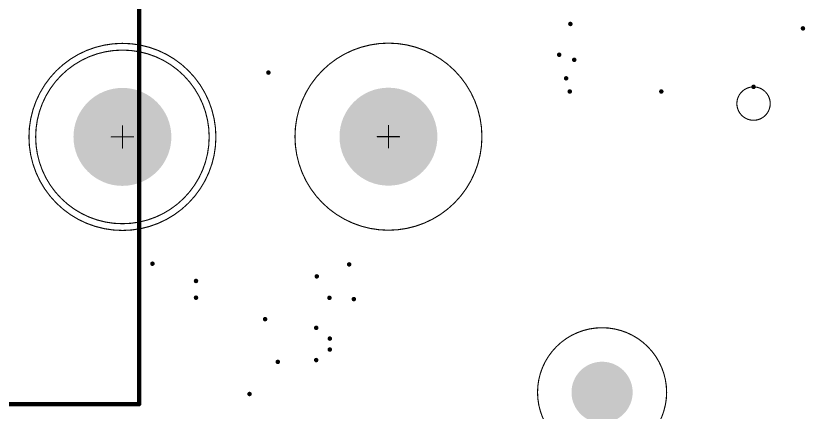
# Model space of a CAD drawing. Header units: inches. Extents: x -0.46 to 4.93, y -0.49 to 6.86.
# Drawn here: x 1.333 to 2.73, y 3.365 to 4.066 of the extents above; entities that cross this region are included whole.
import ezdxf

# ---------------------------------------------------------------- set-up
doc = ezdxf.new("R2010")
doc.units = ezdxf.units.IN
doc.header["$MEASUREMENT"] = 0
for name, color, linetype in [('Pad Holes', 156, 'Continuous'), ('Top Courtyard', 56, 'Continuous'), ('Via Holes', 16, 'Continuous')]:
    doc.layers.add(name, color=color, linetype=linetype)

# ---------------------------------------------------------------- blocks, each defined once
blk = doc.blocks.new('TP_1___9')
at = {"layer": 'Top Courtyard'}
for points in [[(0.0295, 0, 0.00197, 0.00197, 1), (-0.0295, 0, 0.00197, 0.00197, 1)], [(-0.03, 0, 0.000984, 0.000984, 1), (-0.029, 0, 0.000984, 0.000984, 1)], [(0.029, 0, 0.000984, 0.000984, 1), (0.03, 0, 0.000984, 0.000984, 1)]]:
    blk.add_lwpolyline(points, format="xyseb", close=True, dxfattribs=at)
blk = doc.blocks.new('MOUNTING_HOLE_M2_5_210')
at = {"layer": 'Pad Holes'}
h = blk.add_hatch(color=7, dxfattribs=at)
edge = h.paths.add_edge_path()
edge.add_arc((0, 0), 0.0541, 0, 360)
at = {"layer": 'Top Courtyard'}
for points in [[(0.1142, 0, 0.00197, 0.00197, 1), (-0.1142, 0, 0.00197, 0.00197, 1)], [(-0.1147, 0, 0.000984, 0.000984, 1), (-0.1137, 0, 0.000984, 0.000984, 1)], [(0.1137, 0, 0.000984, 0.000984, 1), (0.1147, 0, 0.000984, 0.000984, 1)]]:
    blk.add_lwpolyline(points, format="xyseb", close=True, dxfattribs=at)
blk = doc.blocks.new('9774025360_546')
at = {"layer": 'Pad Holes'}
h = blk.add_hatch(color=7, dxfattribs=at)
edge = h.paths.add_edge_path()
edge.add_arc((0, 0), 0.0866, 0, 360)
at = {"layer": 'Top Courtyard'}
for points in [[(0.1654, 0, 0.00197, 0.00197, 1), (-0.1654, 0, 0.00197, 0.00197, 1)], [(-0.0005, 0.0197, 0.000984, 0.000984, 1), (0.0005, 0.0197, 0.000984, 0.000984, 1)], [(-0.1658, 0, 0.000984, 0.000984, 1), (-0.1649, 0, 0.000984, 0.000984, 1)], [(-0.0202, 0, 0.000984, 0.000984, 1), (-0.0192, 0, 0.000984, 0.000984, 1)], [(0.0192, 0, 0.000984, 0.000984, 1), (0.0202, 0, 0.000984, 0.000984, 1)], [(0.1649, 0, 0.000984, 0.000984, 1), (0.1658, 0, 0.000984, 0.000984, 1)], [(-0.0005, -0.0197, 0.000984, 0.000984, 1), (0.0005, -0.0197, 0.000984, 0.000984, 1)]]:
    blk.add_lwpolyline(points, format="xyseb", close=True, dxfattribs=at)
for points in [[(0, 0.0197, 0.00197, 0.00197, 0), (0, -0.0197, 0.00197, 0.00197, 0)], [(-0.0197, 0, 0.00197, 0.00197, 0), (0.0197, 0, 0.00197, 0.00197, 0)]]:
    blk.add_lwpolyline(points, format="xyseb", dxfattribs=at)
blk = doc.blocks.new('9774025360_765')
at = {"layer": 'Pad Holes'}
h = blk.add_hatch(color=7, dxfattribs=at)
edge = h.paths.add_edge_path()
edge.add_arc((0, 0), 0.0866, 0, 360)
at = {"layer": 'Top Courtyard'}
for points in [[(0.1654, 0, 0.00197, 0.00197, 1), (-0.1654, 0, 0.00197, 0.00197, 1)], [(-0.0005, 0.0197, 0.000984, 0.000984, 1), (0.0005, 0.0197, 0.000984, 0.000984, 1)], [(-0.1658, 0, 0.000984, 0.000984, 1), (-0.1649, 0, 0.000984, 0.000984, 1)], [(-0.0202, 0, 0.000984, 0.000984, 1), (-0.0192, 0, 0.000984, 0.000984, 1)], [(0.0192, 0, 0.000984, 0.000984, 1), (0.0202, 0, 0.000984, 0.000984, 1)], [(0.1649, 0, 0.000984, 0.000984, 1), (0.1658, 0, 0.000984, 0.000984, 1)], [(-0.0005, -0.0197, 0.000984, 0.000984, 1), (0.0005, -0.0197, 0.000984, 0.000984, 1)]]:
    blk.add_lwpolyline(points, format="xyseb", close=True, dxfattribs=at)
for points in [[(0, 0.0197, 0.00197, 0.00197, 0), (0, -0.0197, 0.00197, 0.00197, 0)], [(-0.0197, 0, 0.00197, 0.00197, 0), (0.0197, 0, 0.00197, 0.00197, 0)]]:
    blk.add_lwpolyline(points, format="xyseb", dxfattribs=at)
blk = doc.blocks.new('MDT420E0_001_22_30_778')
at = {"layer": 'Top Courtyard'}
for points in [[(-0.4724, 0.2756, 0.00787, 0.00787, 0), (-0.4724, -1.1417, 0.00787, 0.00787, 0)], [(0, -1.0925, 0.00197, 0.00197, 0), (0, -1.1319, 0.00197, 0.00197, 0)], [(-0.0197, -1.1122, 0.00197, 0.00197, 0), (0.0197, -1.1122, 0.00197, 0.00197, 0)], [(-0.4724, -1.1417, 0.00787, 0.00787, 0), (0.4724, -1.1417, 0.00787, 0.00787, 0)]]:
    blk.add_lwpolyline(points, format="xyseb", dxfattribs=at)
for points in [[(0.1535, -1.1122, 0.00197, 0.00197, 1), (-0.1535, -1.1122, 0.00197, 0.00197, 1)], [(-0.0005, -1.0925, 0.000984, 0.000984, 1), (0.0005, -1.0925, 0.000984, 0.000984, 1)], [(-0.154, -1.1122, 0.000984, 0.000984, 1), (-0.1531, -1.1122, 0.000984, 0.000984, 1)], [(-0.0202, -1.1122, 0.000984, 0.000984, 1), (-0.0192, -1.1122, 0.000984, 0.000984, 1)], [(0.0192, -1.1122, 0.000984, 0.000984, 1), (0.0202, -1.1122, 0.000984, 0.000984, 1)], [(0.1531, -1.1122, 0.000984, 0.000984, 1), (0.154, -1.1122, 0.000984, 0.000984, 1)], [(-0.0005, -1.1319, 0.000984, 0.000984, 1), (0.0005, -1.1319, 0.000984, 0.000984, 1)], [(-0.4744, -1.1417, 0.00394, 0.00394, 1), (-0.4705, -1.1417, 0.00394, 0.00394, 1)], [(-0.4744, -1.1417, 0.00394, 0.00394, 1), (-0.4705, -1.1417, 0.00394, 0.00394, 1)]]:
    blk.add_lwpolyline(points, format="xyseb", close=True, dxfattribs=at)

msp = doc.modelspace()

# ---------------------------------------------------------------- hatches: boundary and pattern name
at = {"layer": 'Via Holes'}
h = msp.add_hatch(color=7, dxfattribs=at)
edge = h.paths.add_edge_path()
edge.add_arc((2.3147, 4.0513), 0.004, 0, 360)
h = msp.add_hatch(color=7, dxfattribs=at)
edge = h.paths.add_edge_path()
edge.add_arc((2.7262, 4.0435), 0.004, 0, 360)
h = msp.add_hatch(color=7, dxfattribs=at)
edge = h.paths.add_edge_path()
edge.add_arc((2.2949, 3.9969), 0.004, 0, 360)
h = msp.add_hatch(color=7, dxfattribs=at)
edge = h.paths.add_edge_path()
edge.add_arc((2.3216, 3.9879), 0.004, 0, 360)
h = msp.add_hatch(color=7, dxfattribs=at)
edge = h.paths.add_edge_path()
edge.add_arc((1.7804, 3.9653), 0.004, 0, 360)
h = msp.add_hatch(color=7, dxfattribs=at)
edge = h.paths.add_edge_path()
edge.add_arc((2.3072, 3.9552), 0.004, 0, 360)
h = msp.add_hatch(color=7, dxfattribs=at)
edge = h.paths.add_edge_path()
edge.add_arc((2.6388, 3.9401), 0.004, 0, 360)
h = msp.add_hatch(color=7, dxfattribs=at)
edge = h.paths.add_edge_path()
edge.add_arc((2.3136, 3.9319), 0.004, 0, 360)
h = msp.add_hatch(color=7, dxfattribs=at)
edge = h.paths.add_edge_path()
edge.add_arc((2.4756, 3.9319), 0.004, 0, 360)
h = msp.add_hatch(color=7, dxfattribs=at)
edge = h.paths.add_edge_path()
edge.add_arc((1.5752, 3.6274), 0.004, 0, 360)
h = msp.add_hatch(color=7, dxfattribs=at)
edge = h.paths.add_edge_path()
edge.add_arc((1.9233, 3.6262), 0.004, 0, 360)
h = msp.add_hatch(color=7, dxfattribs=at)
edge = h.paths.add_edge_path()
edge.add_arc((1.866, 3.605), 0.004, 0, 360)
h = msp.add_hatch(color=7, dxfattribs=at)
edge = h.paths.add_edge_path()
edge.add_arc((1.6523, 3.5969), 0.004, 0, 360)
h = msp.add_hatch(color=7, dxfattribs=at)
edge = h.paths.add_edge_path()
edge.add_arc((1.6523, 3.5673), 0.004, 0, 360)
h = msp.add_hatch(color=7, dxfattribs=at)
edge = h.paths.add_edge_path()
edge.add_arc((1.8884, 3.567), 0.004, 0, 360)
h = msp.add_hatch(color=7, dxfattribs=at)
edge = h.paths.add_edge_path()
edge.add_arc((1.9316, 3.5648), 0.004, 0, 360)
h = msp.add_hatch(color=7, dxfattribs=at)
edge = h.paths.add_edge_path()
edge.add_arc((1.7746, 3.5293), 0.004, 0, 360)
h = msp.add_hatch(color=7, dxfattribs=at)
edge = h.paths.add_edge_path()
edge.add_arc((1.865, 3.514), 0.004, 0, 360)
h = msp.add_hatch(color=7, dxfattribs=at)
edge = h.paths.add_edge_path()
edge.add_arc((1.889, 3.495), 0.004, 0, 360)
h = msp.add_hatch(color=7, dxfattribs=at)
edge = h.paths.add_edge_path()
edge.add_arc((1.889, 3.4756), 0.004, 0, 360)
h = msp.add_hatch(color=7, dxfattribs=at)
edge = h.paths.add_edge_path()
edge.add_arc((1.797, 3.4538), 0.004, 0, 360)
h = msp.add_hatch(color=7, dxfattribs=at)
edge = h.paths.add_edge_path()
edge.add_arc((1.865, 3.457), 0.004, 0, 360)
h = msp.add_hatch(color=7, dxfattribs=at)
edge = h.paths.add_edge_path()
edge.add_arc((1.747, 3.397), 0.004, 0, 360)

# ---------------------------------------------------------------- block references
at = {"rotation": 90}
for name, p in [('MDT420E0_001_22_30_778', (0.4099, 3.8516)), ('9774025360_765', (1.5221, 3.8516)), ('9774025360_546', (1.9928, 3.852)), ('TP_1___9', (2.6388, 3.9105))]:
    msp.add_blockref(name, p, dxfattribs=at)
msp.add_blockref('MOUNTING_HOLE_M2_5_210', (2.3708, 3.4))

doc.saveas('drawing.dxf')
